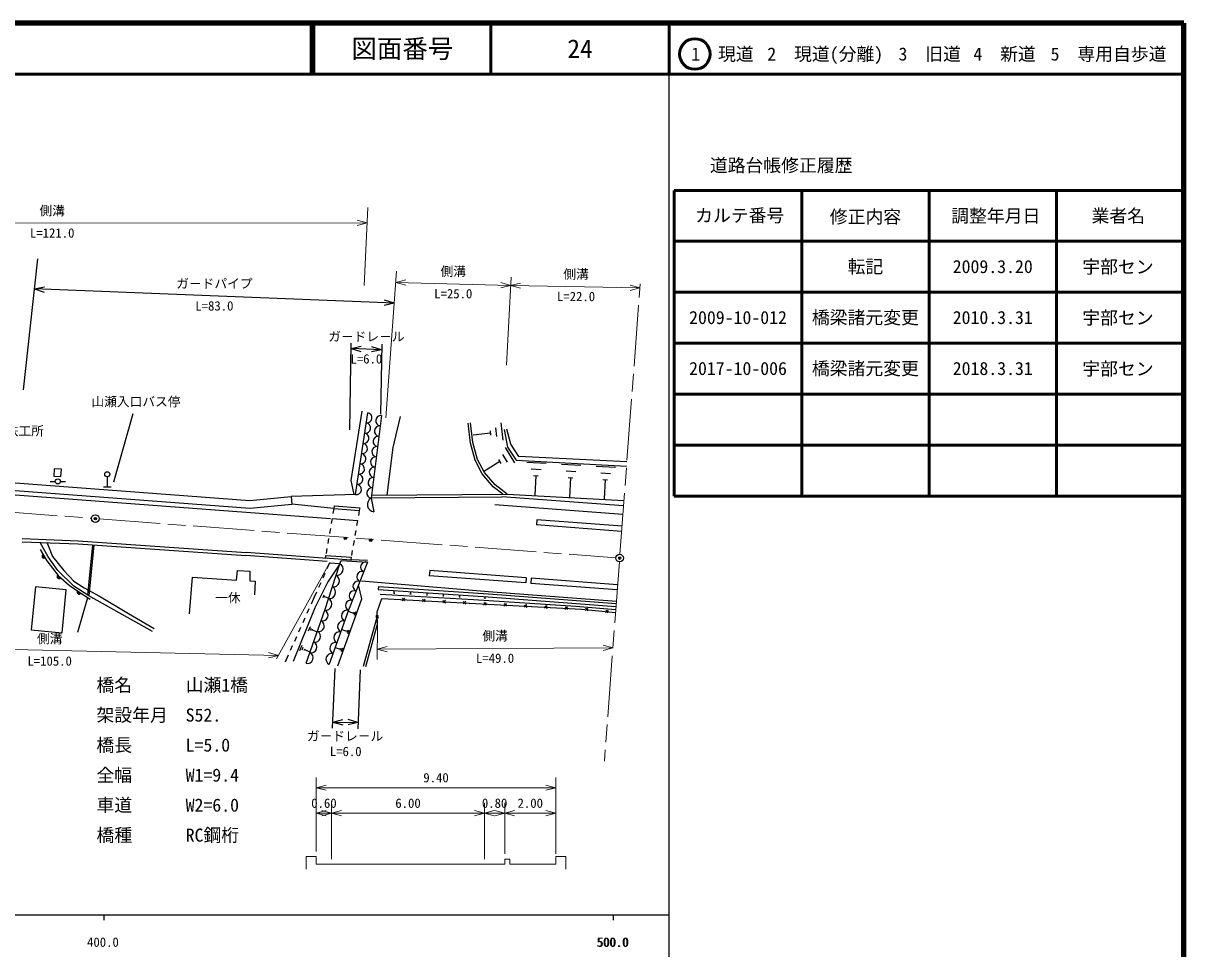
# Model space of a CAD drawing. Units: millimetres, scale not verified. Extents: x 40000 to 680000, y 20000 to 380000.
# Drawn here: x 452194 to 680000, y 198357 to 380000 of the extents above; entities that cross this region are included whole.
import ezdxf
from ezdxf.enums import TextEntityAlignment as Align

# ---------------------------------------------------------------- set-up
doc = ezdxf.new("R2010")
doc.units = ezdxf.units.MM
doc.header["$LTSCALE"] = 1000
doc.header["$PDMODE"] = 32
doc.header["$PDSIZE"] = 500
doc.linetypes.add('CHAIN', pattern=[18.5, 12, -1.5, 3.5, -1.5])
for name, color, linetype, lineweight in [('S-BGD', 7, 'Continuous', 25), ('S-BMK', 2, 'CHAIN', 13), ('S-BMK-SRVR', 3, 'Continuous', 25), ('S-STR-HTXT', 7, 'Continuous', 13), ('S-STR-STRC', 7, 'Continuous', 25), ('S-TTL', 2, 'Continuous', 140), ('S-TTL-BAND', 7, 'Continuous', 25), ('S-TTL-FRAM', 2, 'Continuous', 50), ('S-TTL-LINE', 7, 'Continuous', 50)]:
    doc.layers.add(name, color=color, linetype=linetype, lineweight=lineweight)
doc.layers.add('S-OTRS', color=6, linetype='Continuous')
doc.layers.add('S-TTL-TXT', color=7, linetype='Continuous')
doc.styles.add('@ＭＳ ゴシック', font='')
doc.styles.add('ＭＳ ゴシック', font='')
doc.styles.get('@ＭＳ ゴシック').set_extended_font_data('@MS Gothic')
doc.styles.get('ＭＳ ゴシック').set_extended_font_data('MS Gothic')

msp = doc.modelspace()

# ---------------------------------------------------------------- linework, layer by layer
at = {"layer": 'S-BGD'}
for p, q in [((470000, 290000), (473750, 303380)), ((517438, 287503), (519807, 303565)), ((545945, 301550), (546359, 298157)), ((543890, 299578), (540498, 299164)), ((543839, 300002), (543942, 299154)), ((544918, 300564), (545125, 298867)), ((546793, 296715), (548652, 293716)), ((545723, 293975), (542724, 292116)), ((545491, 294350), (545956, 293601)), ((546258, 295345), (547188, 293846)), ((391797, 291899), (512490, 282817)), ((407959, 292989), (496708, 286311)), ((551038, 293848), (554860, 293632)), ((551921, 292520), (553832, 292412)), ((557862, 293461), (561672, 293246)), ((558742, 292137), (560647, 292030)), ((564673, 293076), (568471, 292860)), ((565551, 291756), (567450, 291648)), ((407814, 291496), (496725, 284805)), ((457497, 290090), (458497, 290090)), ((459497, 290090), (460497, 290090)), ((468690, 290988), (468690, 288988)), ((552327, 291219), (553283, 291164)), ((552805, 291192), (552588, 287369)), ((559146, 290840), (560099, 290786)), ((559623, 290813), (559407, 287003)), ((565954, 290463), (566903, 290409)), ((566429, 290436), (566213, 286638)), ((467940, 288988), (469440, 288988)), ((496708, 286311), (504790, 287107)), ((517438, 287503), (504790, 287107)), ((504790, 287107), (504937, 285614)), ((520566, 287365), (547181, 287559)), ((520570, 286865), (546165, 287052)), ((570032, 285256), (546165, 287052)), ((547181, 287559), (570113, 286328)), ((496725, 284805), (504937, 285614)), ((513172, 284771), (504937, 285614)), ((513172, 284771), (513001, 283786)), ((513258, 285266), (513172, 284771)), ((513172, 284771), (518158, 284396)), ((513258, 285266), (518244, 284891)), ((518244, 284891), (518158, 284396)), ((569905, 283561), (544779, 285451)), ((512830, 282801), (512659, 281815)), ((512828, 282791), (517814, 282416)), ((518158, 284396), (517987, 283411)), ((553034, 282524), (552959, 281527)), ((569732, 281267), (553034, 282524)), ((512488, 280830), (512317, 279845)), ((517474, 280455), (517303, 279470)), ((517816, 282425), (517645, 281440)), ((569657, 280270), (552959, 281527)), ((451977, 278245), (462976, 277818)), ((452011, 278844), (463008, 278417)), ((463008, 278417), (495941, 276140)), ((512147, 278859), (511976, 277874)), ((517133, 278484), (516962, 277499)), ((462976, 277818), (495898, 275541)), ((465765, 277625), (464820, 267775)), ((466065, 277605), (465104, 267595)), ((511897, 274939), (495941, 276140)), ((511805, 276889), (511634, 275904)), ((516791, 276514), (516620, 275528)), ((511852, 274341), (495898, 275541)), ((511575, 275565), (511489, 275070)), ((511489, 275070), (516475, 274695)), ((511575, 275565), (516561, 275190)), ((511872, 273003), (512327, 274018)), ((514368, 273936), (512327, 274018)), ((516561, 275190), (516475, 274695)), ((519753, 274531), (516475, 274695)), ((511055, 271178), (511464, 272091)), ((531984, 272575), (531909, 271578)), ((550856, 270152), (531909, 271578)), ((550931, 271149), (531984, 272575)), ((550931, 271149), (550856, 270152)), ((510238, 269353), (510647, 270265)), ((543496, 268400), (518585, 270525)), ((521905, 269459), (521865, 268861)), ((551928, 271074), (551853, 270077)), ((568794, 268802), (551853, 270077)), ((568869, 269800), (551928, 271074)), ((464790, 267247), (462869, 260457)), ((508763, 266059), (509375, 267425)), ((509375, 267425), (509829, 268440)), ((511046, 267308), (511273, 267850)), ((511283, 267368), (511397, 267639)), ((511492, 267359), (511549, 267495)), ((511521, 267427), (512063, 267199)), ((525129, 268099), (524862, 268114)), ((525067, 268192), (524934, 268199)), ((525039, 268282), (524972, 268286)), ((525005, 268284), (525020, 268551)), ((527093, 267134), (526573, 266666)), ((526599, 267160), (527067, 266639)), ((528362, 267917), (528114, 267931)), ((528304, 268003), (528181, 268010)), ((528278, 268087), (528216, 268090)), ((528247, 268089), (528261, 268336)), ((531088, 266921), (530567, 266453)), ((530594, 266947), (531061, 266426)), ((531575, 267736), (531347, 267749)), ((531522, 267815), (531408, 267821)), ((531498, 267893), (531441, 267896)), ((531470, 267894), (531483, 268122)), ((534770, 267556), (534561, 267568)), ((535082, 266708), (534562, 266240)), ((534588, 266734), (535056, 266214)), ((534721, 267628), (534617, 267634)), ((534699, 267699), (534647, 267702)), ((534673, 267701), (534685, 267910)), ((537945, 267377), (537755, 267388)), ((537901, 267443), (537806, 267448)), ((537881, 267507), (537833, 267510)), ((537857, 267509), (537868, 267698)), ((542913, 267073), (542739, 267084)), ((542873, 267133), (542786, 267139)), ((542856, 267193), (542812, 267196)), ((542834, 267194), (542845, 267368)), ((568622, 266509), (543496, 268400)), ((507945, 264234), (508354, 265147)), ((516786, 264265), (516067, 264522)), ((516818, 264355), (516754, 264175)), ((517090, 264359), (516962, 264000)), ((517394, 264453), (517137, 263735)), ((539076, 266495), (538556, 266027)), ((538582, 266521), (539050, 266001)), ((543071, 266282), (542550, 265814)), ((542577, 266308), (543044, 265788)), ((547065, 266069), (546545, 265601)), ((546571, 266096), (547039, 265575)), ((551059, 265856), (550539, 265388)), ((550565, 265883), (551033, 265362)), ((555054, 265643), (554533, 265175)), ((554560, 265670), (555027, 265149)), ((559048, 265431), (558528, 264963)), ((558554, 265457), (559022, 264936)), ((563050, 265157), (562507, 264714)), ((562557, 265207), (563000, 264665)), ((567029, 264756), (566487, 264313)), ((566537, 264806), (566980, 264264)), ((507127, 262409), (507536, 263321)), ((518992, 253844), (521697, 263458)), ((519427, 253775), (521733, 262092)), ((521441, 263757), (521949, 263275)), ((521454, 263262), (521936, 263770)), ((506309, 260584), (506718, 261496)), ((508196, 260770), (508574, 261620)), ((508574, 260857), (508762, 261282)), ((508904, 260837), (508998, 261050)), ((508951, 260943), (509800, 260566)), ((515517, 260722), (514795, 260980)), ((515550, 260813), (515485, 260632)), ((515823, 260817), (515694, 260455)), ((516129, 260911), (515870, 260188)), ((504673, 256934), (505082, 257846)), ((505491, 258759), (505900, 259671)), ((506475, 256899), (506936, 257936)), ((506936, 257005), (507166, 257523)), ((514247, 257175), (513520, 257435)), ((503652, 254655), (504264, 256021)), ((507339, 256981), (507454, 257240)), ((507396, 257110), (508433, 256649)), ((514280, 257266), (514215, 257084)), ((514554, 257270), (514425, 256907)), ((514862, 257365), (514602, 256638))]:
    msp.add_line(p, q, dxfattribs=at)
for points in [[(517135, 287493), (516586, 290229), (518735, 303857)], [(522505, 303011), (520494, 286785), (521007, 284118)], [(523613, 287388), (524782, 296729), (526228, 302790)], [(546370, 287553), (544455, 289031), (542293, 291560), (540886, 294217), (539987, 297588), (539518, 301507)], [(547181, 287559), (544801, 289395), (542709, 291843), (541355, 294401), (540480, 297683), (540015, 301567)], [(546613, 300243), (547242, 296783), (548951, 294267), (570618, 293039)], [(570684, 293921), (549465, 294945), (547906, 297380), (547154, 300306)], [(477559, 260617), (465104, 267595), (462108, 269501), (458978, 272579), (457100, 275309), (455503, 278108)], [(456785, 278058), (456961, 277850), (457969, 275328), (460195, 272564), (462126, 270529), (464143, 269225), (467151, 267538), (472829, 264130), (477876, 261234)], [(455550, 276729), (456814, 274480), (459028, 271593), (461184, 269726), (463325, 268250), (465319, 266960)], [(514368, 273936), (511997, 270345), (509437, 265271), (505190, 254748)], [(507752, 254396), (511383, 264797), (514368, 273936)], [(519783, 274213), (516060, 264797), (512244, 254181)], [(514368, 273936), (514574, 274565), (519783, 274213)], [(484863, 264061), (485410, 271286), (494070, 270712), (494227, 272616), (496679, 272460), (496653, 270556), (497748, 270477), (497592, 267791)], [(513944, 253906), (518640, 267048), (518022, 269758)], [(521865, 268861), (543454, 267428), (568546, 265506)], [(521905, 269459), (543497, 268026), (568591, 266104)], [(521748, 261517), (521670, 264464), (522609, 267125), (561761, 265038), (568460, 264363)], [(522281, 267959), (540598, 266927), (560665, 265582), (568502, 264913)]]:
    msp.add_lwpolyline(points, dxfattribs=at)
for points in [[(458174, 291128), (459577, 291012), (459697, 292464), (458294, 292580)], [(454578, 269397), (453771, 260974), (459847, 260393), (460653, 268816)]]:
    msp.add_lwpolyline(points, close=True, dxfattribs=at)
for centre in [(468690, 291488), (458997, 290090)]:
    msp.add_circle(centre, 500, dxfattribs=at)
for centre, radius, start, end in [((519644, 302563), 1015, 262.44814, 80.76953), ((522401, 301994), 1022, 84.17879, 261.696), ((519348, 300555), 1015, 262.44814, 80.76953), ((522150, 299966), 1022, 84.17879, 261.696), ((519052, 298548), 1015, 262.44814, 80.76953), ((521898, 297937), 1022, 84.17879, 261.696), ((518756, 296540), 1015, 262.44814, 80.76953), ((521647, 295909), 1022, 84.17879, 261.696), ((518460, 294532), 1015, 262.44814, 80.76953), ((521396, 293881), 1022, 84.17879, 261.696), ((518163, 292524), 1015, 262.44814, 80.76953), ((521145, 291853), 1022, 84.17879, 261.696), ((517571, 288509), 1015, 262.44814, 80.76953), ((517867, 290516), 1015, 262.44814, 80.76953), ((520893, 289824), 1022, 84.17879, 261.696), ((520642, 287796), 1022, 84.17879, 261.696), ((521165, 285531), 1422, 118.14448, 263.62658), ((456285, 275421), 400, 119.3297, 299.3297), ((456285, 275421), 320, 119.3297, 299.3297), ((456285, 275421), 240, 119.3297, 299.3297), ((456285, 275421), 160, 119.3297, 299.3297), ((456285, 275421), 100, 119.3297, 299.3297), ((513783, 272862), 1222, 262.38373, 61.44227), ((519423, 273266), 1013, 69.13803, 247.71182), ((459241, 271408), 400, 139.12082, 319.12082), ((459241, 271408), 320, 139.12082, 319.12082), ((459241, 271408), 240, 139.12082, 319.12082), ((459241, 271408), 160, 139.12082, 319.12082), ((459241, 271408), 100, 139.12082, 319.12082), ((513037, 270577), 1222, 262.38373, 61.44227), ((518678, 271383), 1013, 69.13803, 247.71182), ((512291, 268293), 1222, 262.38373, 61.44227), ((517933, 269500), 1013, 69.13803, 247.71182), ((463185, 268347), 400, 145.41255, 325.41255), ((463185, 268347), 320, 145.41255, 325.41255), ((463185, 268347), 240, 145.41255, 325.41255), ((463185, 268347), 160, 145.41255, 325.41255), ((463185, 268347), 100, 145.41255, 325.41255), ((511545, 266008), 1222, 262.38373, 61.44227), ((516444, 265734), 1013, 69.13803, 247.71182), ((517189, 267617), 1013, 69.13803, 247.71182), ((510919, 263792), 1107, 256.29121, 65.21934), ((515807, 263689), 1136, 77.11882, 243.34225), ((510193, 261712), 1107, 256.29121, 65.21934), ((515043, 261566), 1136, 77.11882, 243.34225), ((509466, 259632), 1107, 256.29121, 65.21934), ((514280, 259443), 1136, 77.11882, 243.34225), ((508740, 257552), 1107, 256.29121, 65.21934), ((513517, 257319), 1136, 77.11882, 243.34225), ((508014, 255471), 1107, 256.29121, 65.21934), ((512754, 255196), 1136, 77.11882, 243.34225)]:
    msp.add_arc(centre, radius, start, end, dxfattribs=at)
at = {"layer": 'S-BMK'}
for p, q in [((569320, 275783), (573314, 328866)), ((391569, 288406), (465609, 282835)), ((467105, 282722), (568515, 275091)), ((569207, 274287), (566262, 235148))]:
    msp.add_line(p, q, dxfattribs=at)
at = {"layer": 'S-BMK-SRVR'}
for centre in [(466357, 282778), (569263, 275035)]:
    msp.add_circle(centre, 750, dxfattribs=at)
for p in [(466357, 282778), (569263, 275035)]:
    msp.add_point(p, dxfattribs=at)
at = {"layer": 'S-OTRS'}
for p in [(515413, 278900), (520400, 278542), (569263, 275035)]:
    msp.add_point(p, dxfattribs=at)
at = {"layer": 'S-STR-HTXT'}
for p, q in [((519098, 328495), (519832, 343827)), ((519688, 340826), (396071, 340683)), ((519688, 340826), (517756, 341342)), ((519688, 340826), (517757, 340306)), ((523340, 302575), (525468, 331321)), ((525356, 329145), (527301, 329609)), ((525356, 329145), (547858, 328530)), ((525356, 329145), (527273, 328575)), ((547858, 328530), (545914, 328066)), ((547858, 328530), (545942, 329099)), ((547052, 312861), (547942, 330165)), ((547858, 328530), (549799, 329011)), ((547858, 328530), (573253, 328058)), ((547858, 328530), (549779, 327976)), ((573253, 328058), (571314, 327577)), ((573253, 328058), (571333, 328611)), ((501916, 255271), (512373, 274170)), ((521659, 255115), (521748, 261517)), ((502277, 255924), (405673, 258129)), ((521688, 257162), (523616, 257692)), ((521688, 257162), (567940, 257449)), ((567940, 257449), (566007, 257954)), ((567940, 257449), (566013, 256920)), ((502277, 255924), (500334, 255451)), ((502277, 255924), (500357, 256486)), ((521688, 257162), (523623, 256656)), ((509725, 217472), (509725, 231972)), ((511657, 230489), (509725, 229972)), ((556725, 229972), (554793, 230489)), ((556725, 216972), (556725, 231972)), ((509725, 229972), (556725, 229972)), ((509725, 229972), (511657, 229454)), ((554793, 229454), (556725, 229972)), ((512725, 215972), (512725, 226972)), ((542725, 215972), (542725, 226972)), ((546725, 216972), (546725, 226972)), ((511657, 225489), (509725, 224972)), ((509725, 224972), (512725, 224972)), ((509725, 224972), (511657, 224454)), ((512725, 224972), (510793, 225489)), ((510793, 224454), (512725, 224972)), ((514657, 225489), (512725, 224972)), ((512725, 224972), (542725, 224972)), ((512725, 224972), (514657, 224454)), ((542725, 224972), (540793, 225489)), ((540793, 224454), (542725, 224972)), ((544657, 225489), (542725, 224972)), ((542725, 224972), (546725, 224972)), ((542725, 224972), (544657, 224454)), ((546725, 224972), (544793, 225489)), ((544793, 224454), (546725, 224972)), ((548657, 225489), (546725, 224972)), ((546725, 224972), (556725, 224972)), ((546725, 224972), (548657, 224454)), ((556725, 224972), (554793, 225489)), ((554793, 224454), (556725, 224972)), ((507725, 216472), (507725, 213972)), ((507725, 216472), (509725, 216472)), ((509725, 214972), (509725, 216472)), ((556725, 214972), (556725, 216472)), ((556725, 216472), (558725, 216472)), ((558725, 216472), (558725, 213972)), ((509725, 214972), (512725, 214972)), ((512725, 214972), (542725, 214972)), ((542725, 214972), (546725, 214972)), ((546725, 214972), (546725, 215972)), ((546725, 215972), (547725, 215972)), ((547725, 214972), (547725, 215972)), ((547725, 214972), (556725, 214972))]:
    msp.add_line(p, q, dxfattribs=at)
at = {"layer": 'S-STR-STRC'}
for p, q in [((452259, 308034), (455076, 333740)), ((454430, 327844), (456379, 328285)), ((525003, 325046), (454430, 327844)), ((454430, 327844), (456338, 327251)), ((525003, 325046), (523053, 324605)), ((525003, 325046), (523094, 325639)), ((516296, 300200), (516575, 317186)), ((522561, 317029), (522326, 303247)), ((516558, 316187), (518511, 316613)), ((522542, 315906), (516558, 316187)), ((516558, 316187), (518462, 315580)), ((522542, 315906), (520588, 315479)), ((522542, 315906), (520636, 316513)), ((512924, 241656), (513419, 253368)), ((518323, 253081), (517854, 241499)), ((512973, 242828), (514909, 243333)), ((512973, 242828), (517906, 242795)), ((512973, 242828), (514902, 242297)), ((517906, 242795), (515973, 242291)), ((517906, 242795), (515980, 243325))]:
    msp.add_line(p, q, dxfattribs=at)
at = {"layer": 'S-TTL'}
for p, q in [((680000, 380000), (40000, 380000)), ((680000, 20000), (680000, 380000))]:
    msp.add_line(p, q, dxfattribs=at)
at = {"layer": 'S-TTL-BAND'}
for p, q in [((579000, 20000), (579000, 370000)), ((40000, 205000), (579000, 205000)), ((468000, 205000), (468000, 204000)), ((568000, 205000), (568000, 204000))]:
    msp.add_line(p, q, dxfattribs=at)
at = {"layer": 'S-TTL-FRAM'}
for p, q in [((580000, 347197), (580000, 287197)), ((580000, 347197), (680000, 347197)), ((580000, 287197), (680000, 287197))]:
    msp.add_line(p, q, dxfattribs=at)
at = {"layer": 'S-TTL-LINE'}
for p, q in [((508747, 380000), (508747, 370000)), ((509247, 380000), (509247, 370000)), ((543997, 380000), (543997, 370000)), ((579000, 380000), (579000, 370000)), ((40000, 370000), (680000, 370000)), ((605000, 347197), (605000, 287197)), ((630000, 347197), (630000, 287197)), ((655000, 347197), (655000, 287197)), ((580000, 337197), (680000, 337197)), ((580000, 327197), (680000, 327197)), ((580000, 317197), (680000, 317197)), ((580000, 307197), (680000, 307197)), ((580000, 297197), (680000, 297197))]:
    msp.add_line(p, q, dxfattribs=at)
msp.add_circle((584031, 373958), 3000, dxfattribs=at)

# ---------------------------------------------------------------- texts
at = {"layer": 'S-BGD', "style": 'ＭＳ ゴシック'}
for s, p in [('山瀬入口バス停', (474327, 305732)), ('小嶋鉄工所', (450000, 300000)), ('一休', (492357, 267241))]:
    msp.add_text(s, height=1833, dxfattribs=at).set_placement(p, align=Align.MIDDLE_CENTER)
at = {"layer": 'S-STR-HTXT', "style": 'ＭＳ ゴシック'}
for s, p in [('側溝', (457881, 341755)), ('側溝', (536607, 329837)), ('側溝', (560706, 329291)), ('側溝', (457390, 257747)), ('側溝', (544814, 258306)), ('9.40', (533225, 230472)), ('0.60', (511225, 225472)), ('6.00', (527725, 225472)), ('0.80', (544725, 225472)), ('2.00', (551725, 225472))]:
    msp.add_text(s, height=1833, dxfattribs=at).set_placement(p, align=Align.BOTTOM_CENTER)
at = {"layer": 'S-STR-HTXT', "style": '@ＭＳ ゴシック'}
for s, p in [('L=121.0', (457881, 339755)), ('L=25.0', (536607, 327837)), ('L=22.0', (560706, 327291)), ('L=105.0', (457390, 255747)), ('L=49.0', (544814, 256306))]:
    msp.add_text(s, height=1833, dxfattribs=at).set_placement(p, align=Align.TOP_CENTER)
at = {"layer": 'S-STR-HTXT', "style": 'ＭＳ ゴシック'}
for s, p in [('橋名\u3000\u3000\u3000山瀬1橋', (466578, 248070)), ('架設年月\u3000S52.', (466578, 242178)), ('橋長\u3000\u3000\u3000L=5.0', (466578, 236287)), ('全幅\u3000\u3000\u3000W1=9.4', (466578, 230396)), ('車道\u3000\u3000\u3000W2=6.0', (466578, 224505)), ('橋種\u3000\u3000\u3000RC鋼桁', (466578, 218614))]:
    msp.add_text(s, height=2566, dxfattribs=at).set_placement(p, align=Align.BOTTOM_LEFT)
at = {"layer": 'S-STR-STRC', "style": 'ＭＳ ゴシック'}
for s, p in [('ガ－ドパイプ', (489717, 327445)), ('ガ－ドレ－ル', (519551, 317046)), ('ガ－ドレ－ル', (515371, 238647))]:
    msp.add_text(s, height=1833, dxfattribs=at).set_placement(p, align=Align.BOTTOM_CENTER)
at = {"layer": 'S-STR-STRC', "style": '@ＭＳ ゴシック'}
for s, p in [('L=83.0', (489717, 325445)), ('L=6.0', (519551, 315046)), ('L=6.0', (515497, 238002))]:
    msp.add_text(s, height=1833, dxfattribs=at).set_placement(p, align=Align.TOP_CENTER)
at = {"layer": 'S-TTL-BAND', "style": 'ＭＳ ゴシック'}
for s, p in [('400.0', (467844, 198195)), ('500.0', (567844, 198195)), ('500.0', (568000, 198195))]:
    msp.add_text(s, height=1833, dxfattribs=at).set_placement(p, align=Align.BOTTOM_CENTER)
at = {"layer": 'S-TTL-TXT', "style": 'ＭＳ ゴシック'}
for s, height, p in [('図面番号', 3666, (526622, 375000)), ('24', 3666, (561497, 375000)), ('1\u3000現道', 2566, (589448, 373958)), ('2\u3000現道(分離)', 2566, (609619, 373958)), ('3\u3000旧道', 2566, (630121, 373958)), ('4\u3000新道', 2566, (644824, 373958)), ('5\u3000専用自歩道', 2566, (665228, 373958)), ('道路台帳修正履歴', 2566, (600968, 352113)), ('カルテ番号', 2566, (592839, 342277)), ('修正内容', 2566, (617509, 342023)), ('調整年月日', 2566, (643089, 342197)), ('業者名', 2566, (667134, 342197)), ('転記', 2566, (617500, 332245)), ('2009.3.20', 2566, (642500, 332245)), ('宇部セン', 2566, (667077, 332189)), ('2009-10-012', 2566, (592500, 322245)), ('橋梁諸元変更', 2566, (617500, 322245)), ('2010.3.31', 2566, (642500, 322245)), ('宇部セン', 2566, (667077, 322189)), ('2017-10-006', 2566, (592500, 312245)), ('橋梁諸元変更', 2566, (617500, 312245)), ('2018.3.31', 2566, (642500, 312245)), ('宇部セン', 2566, (667077, 312189))]:
    msp.add_text(s, height=height, dxfattribs=at).set_placement(p, align=Align.MIDDLE_CENTER)

doc.saveas('drawing.dxf')
